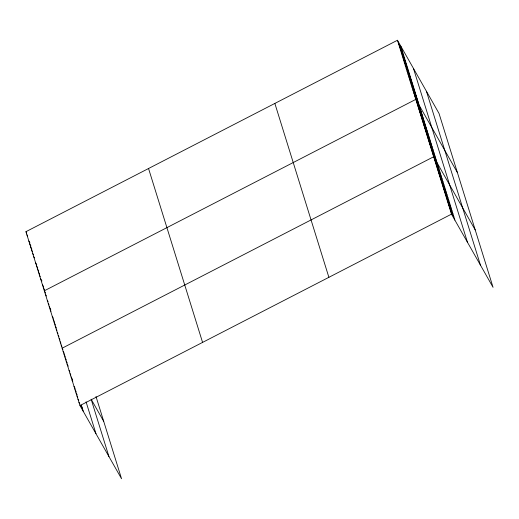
<?xml version="1.0" encoding="UTF-8"?>
<svg xmlns="http://www.w3.org/2000/svg" width="519" height="519" viewBox="0 0 519 519"><rect width="100%" height="100%" fill="white"/><g stroke="black" fill="none" stroke-linecap="round" stroke-linejoin="round"><path stroke-width="0.78" d="M95.989 396.497L121.543 478.745L79.978 405.573L25.95 231.682L397.457 40.255L439.022 113.427L493.05 287.318L451.485 214.146L397.457 40.255M79.978 405.573L451.485 214.146M398.423 43.362L401.816 49.337M399.39 46.476L402.783 52.445M400.357 49.59L403.75 55.559M401.323 52.698L404.716 58.673M402.29 55.812L405.683 61.78M403.257 58.926L406.649 64.894M404.223 62.033L407.616 68.008M405.19 65.147L408.583 71.116M406.156 68.261L409.549 74.23M407.123 71.369L410.516 77.344M408.09 74.483L411.483 80.451M409.056 77.597L412.449 83.565M410.023 80.705L413.416 86.679M410.99 83.819L414.383 89.787M411.956 86.933L415.349 92.901M412.923 90.04L416.316 96.015M413.89 93.154L417.282 99.123M414.856 96.262L418.249 102.237M457.395 172.548L415.823 99.376L44.323 290.802L45.451 292.794M416.815 102.567L420.208 108.536M417.808 105.753L421.194 111.721M418.794 108.938L422.187 114.913M419.787 112.13L423.18 118.098M420.779 115.315L424.166 121.29M421.765 118.507L425.158 124.476M422.758 121.693L426.151 127.661M423.751 124.878L427.137 130.853M424.737 128.07L428.13 134.038M425.729 131.255L429.122 137.23M426.722 134.447L430.108 140.415M427.708 137.632L431.101 143.601M428.7 140.824L432.093 146.793M429.693 144.01L433.086 149.978M430.679 147.195L434.072 153.17M431.672 150.387L435.065 156.355M432.664 153.572L436.057 159.547M475.222 229.936L433.65 156.764L62.15 348.191L62.903 349.514M434.643 159.949L438.036 165.918M435.636 163.135L439.029 169.11M436.622 166.327L440.015 172.295M437.614 169.512L441.007 175.487M438.607 172.704L442 178.672M439.593 175.889L442.986 181.858M440.586 179.074L443.979 185.049M441.578 182.266L444.971 188.235M442.564 185.452L445.957 191.427M443.557 188.644L446.95 194.612M444.549 191.829L447.942 197.797M445.542 195.021L448.929 200.989M446.528 198.206L449.921 204.175M447.521 201.391L450.914 207.366M448.513 204.583L451.9 210.552M449.499 207.769L452.892 213.744M450.492 210.961L453.885 216.929M25.95 231.682L26.703 233.005M26.917 234.796L27.669 236.119M28.85 241.017L29.979 243.009M29.817 244.131L30.945 246.116M30.783 247.239L31.912 249.23M31.75 250.353L32.502 251.676M32.716 253.467L33.469 254.79M33.683 256.574L34.436 257.904M35.616 262.802L36.752 264.787M36.583 265.91L37.718 267.901M37.55 269.024L38.685 271.015M38.516 272.131L39.652 274.123M39.483 275.245L40.242 276.575M40.45 278.359L41.961 281.013M42.383 284.581L43.518 286.572M43.349 287.695L44.485 289.686M45.309 293.994L46.438 295.986M47.294 300.371L48.046 301.695M48.28 303.557L49.033 304.887M49.273 306.742L50.778 309.402M50.265 309.934L51.018 311.257M52.244 316.311L53.373 318.303M53.236 319.496L54.365 321.488M54.223 322.688L55.358 324.673M55.215 325.874L56.344 327.865M56.208 329.059L56.96 330.389M57.194 332.251L57.953 333.574M58.186 335.436L58.939 336.766M59.179 338.628L59.932 339.951M60.165 341.813L60.924 343.143M61.158 344.999L61.91 346.329M103.716 421.363L91.117 399.189L108.945 456.571M63.136 351.376L64.272 353.368M64.129 354.568L65.258 356.553M65.122 357.753L66.25 359.745M66.108 360.939L67.243 362.93M67.1 364.13L68.229 366.122M69.079 370.508L69.838 371.831M70.071 373.693L70.824 375.023M71.064 376.885L72.569 379.538M72.057 380.07L72.809 381.394M74.035 386.447L75.164 388.439M75.028 389.633L76.157 391.624M76.014 392.825L77.149 394.81M77.007 396.01L77.759 397.34M77.999 399.195L78.752 400.525M78.985 402.387L79.738 403.711M80.497 405.041L82.378 408.356M426.423 91.247L480.451 265.144M413.442 68.398L467.47 242.295M400.843 46.223L454.871 220.114M274.856 103.424L328.884 277.315M148.544 168.513L202.572 342.404M86.063 401.842L95.97 433.722M81.386 405.17L83.371 411.548"/></g></svg>
